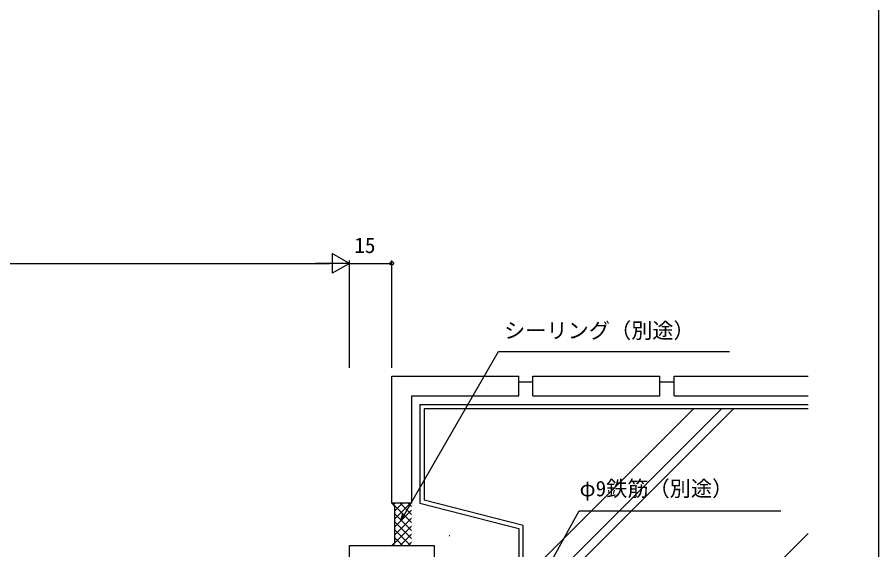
# Model space of a CAD drawing. Units: millimetres, scale not verified. Extents: x -437 to 438, y -681 to 679.
# Drawn here: x 133.2 to 438.3, y -408.7 to -220 of the extents above; entities that cross this region are included whole.
import ezdxf
from ezdxf.enums import TextEntityAlignment as Align

# ---------------------------------------------------------------- set-up
doc = ezdxf.new("R2010")
doc.units = ezdxf.units.MM
doc.header["$LTSCALE"] = 4
for name, color, linetype in [('0-2_YKK_11', 7, 'Continuous'), ('0-5_YKK_D', 6, 'Continuous'), ('0-6_YKK_ZWAK', 7, 'Continuous'), ('0-7_YSS_K', 3, 'Continuous'), ('0-8_YSS_KE', 3, 'Continuous')]:
    doc.layers.add(name, color=color, linetype=linetype)
doc.styles.add('ＭＳ ゴシック', font='')
doc.styles.get('ＭＳ ゴシック').set_extended_font_data('MS Gothic')

msp = doc.modelspace()

# ---------------------------------------------------------------- linework, layer by layer
at = {"layer": '0-2_YKK_11'}
msp.add_lwpolyline([(250.81, -427.2), (250.81, -407.2), (280.81, -407.2), (280.81, -416.2)], dxfattribs=at)
at = {"layer": '0-5_YKK_D'}
for p, q in [((250.81, -307.201), (244.748, -303.701)), ((244.748, -303.701), (244.748, -310.701)), ((20.311, -307.201), (243.81, -307.201)), ((250.81, -307.201), (238.685, -307.201)), ((250.81, -307.201), (244.748, -310.701)), ((250.81, -344.201), (250.81, -306.201)), ((250.81, -344.201), (250.81, -306.201)), ((250.81, -307.201), (265.81, -307.201)), ((265.81, -344.201), (265.81, -306.201))]:
    msp.add_line(p, q, dxfattribs=at)
for points in [[(269.017, -398.434), (270.292, -396.226), (303.644, -338.46), (385.392, -338.46)], [(270.884, -396.568), (269.017, -398.434), (269.701, -395.884)], [(299.109, -455.029), (300.337, -452.794), (332.132, -394.942), (403.623, -394.942)]]:
    msp.add_lwpolyline(points, dxfattribs=at)
msp.add_circle((265.81, -307.201), 0.637, dxfattribs=at)
at = {"layer": '0-6_YKK_ZWAK'}
msp.add_lwpolyline([(-436.7, -681.2), (438.3, -681.2), (438.3, 643.8)], dxfattribs=at)
at = {"layer": '0-7_YSS_K'}
for p, q in [((277.31, -358.699), (277.31, -391.083)), ((413.3, -358.699), (277.31, -358.699)), ((312.31, -433.21), (386.82, -358.699)), ((312.31, -428.967), (382.577, -358.699)), ((312.31, -419.067), (372.678, -358.699)), ((266.81, -393.201), (265.81, -392.201)), ((265.954, -392.201), (272.81, -399.057)), ((266.81, -392.201), (266.382, -392.629)), ((272.466, -392.201), (266.81, -397.858)), ((269.638, -392.201), (266.81, -395.03)), ((266.81, -393.201), (266.81, -406.199)), ((268.782, -392.201), (272.81, -396.229)), ((271.611, -392.201), (272.81, -393.4)), ((312.31, -400.083), (277.31, -391.083)), ((272.81, -394.687), (266.81, -400.687)), ((266.81, -395.885), (272.81, -401.885)), ((272.81, -397.515), (266.81, -403.515)), ((266.81, -398.714), (272.81, -404.714)), ((272.81, -400.344), (265.953, -407.2)), ((266.81, -401.542), (272.466, -407.199)), ((312.31, -505.699), (312.31, -400.083)), ((266.81, -404.371), (269.638, -407.199)), ((272.81, -403.172), (268.782, -407.199)), ((286.199, -403.684), (286.399, -403.684)), ((312.31, -503.92), (413.3, -402.93)), ((266.81, -406.199), (265.81, -407.199)), ((266.382, -406.771), (266.81, -407.2)), ((272.81, -406), (271.611, -407.199))]:
    msp.add_line(p, q, dxfattribs=at)
at = {"layer": '0-8_YSS_KE'}
for p, q in [((265.81, -347.201), (310.81, -347.201)), ((265.81, -392.201), (265.81, -347.201)), ((310.81, -354.201), (310.81, -347.201)), ((315.81, -347.201), (360.81, -347.201)), ((315.81, -354.201), (315.81, -347.201)), ((360.81, -354.201), (360.81, -347.201)), ((365.81, -347.201), (413.3, -347.201)), ((365.81, -354.201), (365.81, -347.201)), ((310.81, -349.201), (315.81, -349.201)), ((360.81, -349.201), (365.81, -349.201)), ((272.81, -354.201), (272.81, -392.201)), ((272.81, -354.201), (310.81, -354.201)), ((315.81, -354.201), (360.81, -354.201)), ((365.81, -354.201), (413.3, -354.201)), ((275.81, -357.199), (275.81, -392.199)), ((275.81, -357.199), (413.3, -357.199)), ((272.81, -392.201), (265.81, -392.201)), ((275.81, -392.199), (310.81, -401.199)), ((310.81, -401.199), (310.81, -507.199))]:
    msp.add_line(p, q, dxfattribs=at)

# ---------------------------------------------------------------- texts
at = {"layer": '0-5_YKK_D', "style": 'ＭＳ ゴシック'}
for s, p in [('15', (252.557, -305.201)), ('シーリング（別途）', (305.603, -335.395)), ('φ9鉄筋（別途）', (332.332, -391.409))]:
    msp.add_text(s, height=5.499, dxfattribs=at).set_placement(p, align=Align.BOTTOM_LEFT)

doc.saveas('drawing.dxf')
